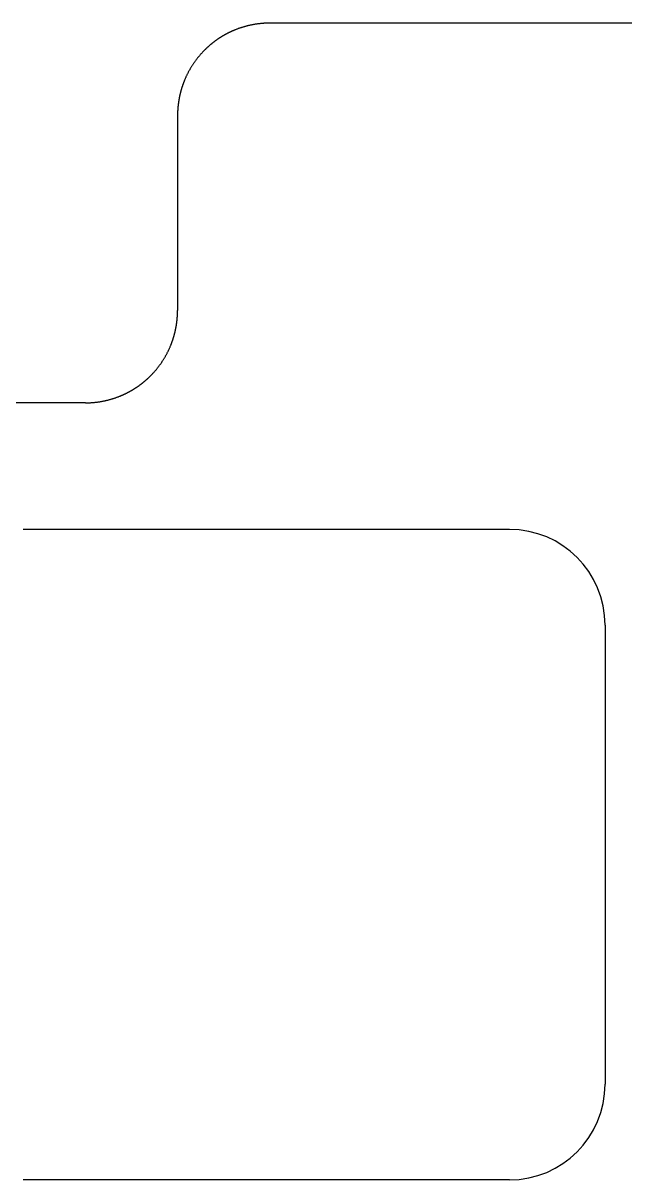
# Model space of a CAD drawing. Header units: millimetres. Extents: x -10 to 277, y -95 to 18.
# Drawn here: x 51.87 to 64.93, y -7.05 to 18.03 of the extents above; entities that cross this region are included whole.
import ezdxf

# ---------------------------------------------------------------- set-up
doc = ezdxf.new("R2010")
doc.units = ezdxf.units.MM
doc.header["$MEASUREMENT"] = 0
doc.layers.add('Edge.Cuts', color=53, linetype='CONTINUOUS')

msp = doc.modelspace()

# ---------------------------------------------------------------- linework, layer by layer
at = {"layer": 'Edge.Cuts', "linetype": 'Continuous'}
for p, q in [((56.311593, 17.805228), (56.30597, 17.80233)), ((56.317225, 17.808108), (56.311593, 17.805228)), ((56.322866, 17.81097), (56.317225, 17.808108)), ((56.328516, 17.813815), (56.322866, 17.81097)), ((56.334175, 17.816641), (56.328516, 17.813815)), ((56.339843, 17.81945), (56.334175, 17.816641)), ((56.34552, 17.82224), (56.339843, 17.81945)), ((56.351206, 17.825013), (56.34552, 17.82224)), ((56.3569, 17.827767), (56.351206, 17.825013)), ((56.362603, 17.830504), (56.3569, 17.827767)), ((56.368315, 17.833223), (56.362603, 17.830504)), ((56.374035, 17.835923), (56.368315, 17.833223)), ((56.379764, 17.838606), (56.374035, 17.835923)), ((56.385501, 17.84127), (56.379764, 17.838606)), ((56.391247, 17.843916), (56.385501, 17.84127)), ((56.397001, 17.846544), (56.391247, 17.843916)), ((56.402763, 17.849154), (56.397001, 17.846544)), ((56.408534, 17.851746), (56.402763, 17.849154)), ((56.414312, 17.854319), (56.408534, 17.851746)), ((56.420099, 17.856874), (56.414312, 17.854319)), ((56.425894, 17.859411), (56.420099, 17.856874)), ((56.431697, 17.861929), (56.425894, 17.859411)), ((56.437508, 17.864429), (56.431697, 17.861929)), ((56.443326, 17.866911), (56.437508, 17.864429)), ((56.449153, 17.869374), (56.443326, 17.866911)), ((56.454987, 17.871819), (56.449153, 17.869374)), ((56.460829, 17.874245), (56.454987, 17.871819)), ((56.472535, 17.879042), (56.460829, 17.874245)), ((56.484272, 17.883765), (56.472535, 17.879042)), ((56.496038, 17.888414), (56.484272, 17.883765)), ((56.507833, 17.892988), (56.496038, 17.888414)), ((56.519656, 17.897487), (56.507833, 17.892988)), ((56.531508, 17.901912), (56.519656, 17.897487)), ((56.543387, 17.906261), (56.531508, 17.901912)), ((56.555294, 17.910535), (56.543387, 17.906261)), ((56.567227, 17.914734), (56.555294, 17.910535)), ((56.579186, 17.918857), (56.567227, 17.914734)), ((56.591171, 17.922904), (56.579186, 17.918857)), ((56.603181, 17.926875), (56.591171, 17.922904)), ((56.615215, 17.930771), (56.603181, 17.926875)), ((56.627274, 17.93459), (56.615215, 17.930771)), ((56.639356, 17.938332), (56.627274, 17.93459)), ((56.651462, 17.941998), (56.639356, 17.938332)), ((56.66359, 17.945587), (56.651462, 17.941998)), ((56.675741, 17.9491), (56.66359, 17.945587)), ((56.687913, 17.952535), (56.675741, 17.9491)), ((56.700106, 17.955894), (56.687913, 17.952535)), ((56.71232, 17.959175), (56.700106, 17.955894)), ((56.724554, 17.962379), (56.71232, 17.959175)), ((56.736809, 17.965505), (56.724554, 17.962379)), ((56.749082, 17.968553), (56.736809, 17.965505)), ((56.761374, 17.971524), (56.749082, 17.968553)), ((56.773684, 17.974417), (56.761374, 17.971524)), ((56.786012, 17.977232), (56.773684, 17.974417)), ((56.798358, 17.979969), (56.786012, 17.977232)), ((56.81072, 17.982628), (56.798358, 17.979969)), ((56.823098, 17.985208), (56.81072, 17.982628)), ((56.835493, 17.98771), (56.823098, 17.985208)), ((56.847902, 17.990134), (56.835493, 17.98771)), ((56.860327, 17.992479), (56.847902, 17.990134)), ((56.872766, 17.994745), (56.860327, 17.992479)), ((56.885219, 17.996933), (56.872766, 17.994745)), ((56.897685, 17.999041), (56.885219, 17.996933)), ((56.910164, 18.001071), (56.897685, 17.999041)), ((56.922656, 18.003022), (56.910164, 18.001071)), ((56.93516, 18.004894), (56.922656, 18.003022)), ((56.947675, 18.006686), (56.93516, 18.004894)), ((56.960202, 18.0084), (56.947675, 18.006686)), ((56.972739, 18.010034), (56.960202, 18.0084)), ((56.985286, 18.011589), (56.972739, 18.010034)), ((56.997843, 18.013064), (56.985286, 18.011589)), ((57.010408, 18.01446), (56.997843, 18.013064)), ((57.022983, 18.015777), (57.010408, 18.01446)), ((57.035566, 18.017014), (57.022983, 18.015777)), ((57.048157, 18.018171), (57.035566, 18.017014)), ((57.060755, 18.019249), (57.048157, 18.018171)), ((57.07336, 18.020247), (57.060755, 18.019249)), ((57.085972, 18.021166), (57.07336, 18.020247)), ((57.09859, 18.022004), (57.085972, 18.021166)), ((57.111213, 18.022763), (57.09859, 18.022004)), ((57.123841, 18.023442), (57.111213, 18.022763)), ((57.136474, 18.024042), (57.123841, 18.023442)), ((57.149111, 18.024561), (57.136474, 18.024042)), ((57.161752, 18.025001), (57.149111, 18.024561)), ((57.174397, 18.02536), (57.161752, 18.025001)), ((57.187044, 18.02564), (57.174397, 18.02536)), ((57.199694, 18.02584), (57.187044, 18.02564)), ((57.212346, 18.02596), (57.199694, 18.02584)), ((57.225, 18.026), (57.212346, 18.02596)), ((209.475, 18.026), (57.225, 18.026)), ((55.938382, 17.557196), (55.933545, 17.553119)), ((55.94323, 17.561258), (55.938382, 17.557196)), ((55.948093, 17.565304), (55.94323, 17.561258)), ((55.952966, 17.569335), (55.948093, 17.565304)), ((55.957854, 17.573351), (55.952966, 17.569335)), ((55.962753, 17.57735), (55.957854, 17.573351)), ((55.967666, 17.581335), (55.962753, 17.57735)), ((55.97259, 17.585303), (55.967666, 17.581335)), ((55.977528, 17.589256), (55.97259, 17.585303)), ((55.982477, 17.593193), (55.977528, 17.589256)), ((55.98744, 17.597115), (55.982477, 17.593193)), ((55.992414, 17.601021), (55.98744, 17.597115)), ((55.997401, 17.604911), (55.992414, 17.601021)), ((56.002399, 17.608785), (55.997401, 17.604911)), ((56.007411, 17.612644), (56.002399, 17.608785)), ((56.012434, 17.616486), (56.007411, 17.612644)), ((56.017469, 17.620313), (56.012434, 17.616486)), ((56.022516, 17.624123), (56.017469, 17.620313)), ((56.027576, 17.627918), (56.022516, 17.624123)), ((56.032647, 17.631696), (56.027576, 17.627918)), ((56.037731, 17.635459), (56.032647, 17.631696)), ((56.042826, 17.639205), (56.037731, 17.635459)), ((56.047933, 17.642936), (56.042826, 17.639205)), ((56.053052, 17.64665), (56.047933, 17.642936)), ((56.058183, 17.650348), (56.053052, 17.64665)), ((56.063324, 17.654029), (56.058183, 17.650348)), ((56.068479, 17.657695), (56.063324, 17.654029)), ((56.073644, 17.661343), (56.068479, 17.657695)), ((56.078821, 17.664976), (56.073644, 17.661343)), ((56.084009, 17.668592), (56.078821, 17.664976)), ((56.089209, 17.672192), (56.084009, 17.668592)), ((56.09442, 17.675775), (56.089209, 17.672192)), ((56.099643, 17.679343), (56.09442, 17.675775)), ((56.104876, 17.682893), (56.099643, 17.679343)), ((56.110121, 17.686427), (56.104876, 17.682893)), ((56.115377, 17.689944), (56.110121, 17.686427)), ((56.120645, 17.693444), (56.115377, 17.689944)), ((56.125923, 17.696928), (56.120645, 17.693444)), ((56.131213, 17.700396), (56.125923, 17.696928)), ((56.136513, 17.703846), (56.131213, 17.700396)), ((56.141824, 17.70728), (56.136513, 17.703846)), ((56.147146, 17.710696), (56.141824, 17.70728)), ((56.152479, 17.714097), (56.147146, 17.710696)), ((56.157822, 17.71748), (56.152479, 17.714097)), ((56.163177, 17.720846), (56.157822, 17.71748)), ((56.168542, 17.724195), (56.163177, 17.720846)), ((56.173918, 17.727528), (56.168542, 17.724195)), ((56.179304, 17.730843), (56.173918, 17.727528)), ((56.184701, 17.734142), (56.179304, 17.730843)), ((56.190107, 17.737423), (56.184701, 17.734142)), ((56.195525, 17.740687), (56.190107, 17.737423)), ((56.200953, 17.743934), (56.195525, 17.740687)), ((56.206391, 17.747164), (56.200953, 17.743934)), ((56.211839, 17.750376), (56.206391, 17.747164)), ((56.217298, 17.753572), (56.211839, 17.750376)), ((56.222766, 17.75675), (56.217298, 17.753572)), ((56.228245, 17.759911), (56.222766, 17.75675)), ((56.233733, 17.763055), (56.228245, 17.759911)), ((56.239232, 17.766181), (56.233733, 17.763055)), ((56.24474, 17.76929), (56.239232, 17.766181)), ((56.250259, 17.772381), (56.24474, 17.76929)), ((56.255787, 17.775455), (56.250259, 17.772381)), ((56.261325, 17.778512), (56.255787, 17.775455)), ((56.266872, 17.78155), (56.261325, 17.778512)), ((56.272429, 17.784572), (56.266872, 17.78155)), ((56.277996, 17.787576), (56.272429, 17.784572)), ((56.283572, 17.790562), (56.277996, 17.787576)), ((56.289157, 17.79353), (56.283572, 17.790562)), ((56.294753, 17.796482), (56.289157, 17.79353)), ((56.300357, 17.799415), (56.294753, 17.796482)), ((56.30597, 17.80233), (56.300357, 17.799415)), ((55.691279, 17.309607), (55.683194, 17.299885)), ((55.699426, 17.319278), (55.691279, 17.309607)), ((55.707634, 17.328898), (55.699426, 17.319278)), ((55.715903, 17.338466), (55.707634, 17.328898)), ((55.724232, 17.347982), (55.715903, 17.338466)), ((55.732622, 17.357445), (55.724232, 17.347982)), ((55.741072, 17.366855), (55.732622, 17.357445)), ((55.749582, 17.376213), (55.741072, 17.366855)), ((55.758151, 17.385517), (55.749582, 17.376213)), ((55.76678, 17.394767), (55.758151, 17.385517)), ((55.775467, 17.403963), (55.76678, 17.394767)), ((55.784213, 17.413104), (55.775467, 17.403963)), ((55.793018, 17.422191), (55.784213, 17.413104)), ((55.80188, 17.431223), (55.793018, 17.422191)), ((55.8108, 17.4402), (55.80188, 17.431223)), ((55.812433, 17.441831), (55.8108, 17.4402)), ((55.816923, 17.446296), (55.812433, 17.441831)), ((55.821425, 17.450746), (55.816923, 17.446296)), ((55.825942, 17.455182), (55.821425, 17.450746)), ((55.830472, 17.459602), (55.825942, 17.455182)), ((55.835016, 17.464009), (55.830472, 17.459602)), ((55.839574, 17.4684), (55.835016, 17.464009)), ((55.844146, 17.472778), (55.839574, 17.4684)), ((55.84873, 17.47714), (55.844146, 17.472778)), ((55.853329, 17.481489), (55.84873, 17.47714)), ((55.857941, 17.485821), (55.853329, 17.481489)), ((55.862567, 17.49014), (55.857941, 17.485821)), ((55.867206, 17.494443), (55.862567, 17.49014)), ((55.871859, 17.498733), (55.867206, 17.494443)), ((55.876525, 17.503006), (55.871859, 17.498733)), ((55.881204, 17.507265), (55.876525, 17.503006)), ((55.885896, 17.511509), (55.881204, 17.507265)), ((55.890603, 17.515738), (55.885896, 17.511509)), ((55.895322, 17.519952), (55.890603, 17.515738)), ((55.900054, 17.524151), (55.895322, 17.519952)), ((55.904799, 17.528335), (55.900054, 17.524151)), ((55.909558, 17.532504), (55.904799, 17.528335)), ((55.914329, 17.536657), (55.909558, 17.532504)), ((55.919114, 17.540796), (55.914329, 17.536657)), ((55.923911, 17.544918), (55.919114, 17.540796)), ((55.928722, 17.549027), (55.923911, 17.544918)), ((55.933545, 17.553119), (55.928722, 17.549027)), ((55.508351, 17.0522), (55.501896, 17.041324)), ((55.514874, 17.063034), (55.508351, 17.0522)), ((55.521466, 17.073827), (55.514874, 17.063034)), ((55.528125, 17.084578), (55.521466, 17.073827)), ((55.534852, 17.095286), (55.528125, 17.084578)), ((55.541647, 17.105951), (55.534852, 17.095286)), ((55.548509, 17.116572), (55.541647, 17.105951)), ((55.555437, 17.12715), (55.548509, 17.116572)), ((55.562433, 17.137684), (55.555437, 17.12715)), ((55.569494, 17.148173), (55.562433, 17.137684)), ((55.576622, 17.158617), (55.569494, 17.148173)), ((55.583816, 17.169016), (55.576622, 17.158617)), ((55.591075, 17.179368), (55.583816, 17.169016)), ((55.598399, 17.189675), (55.591075, 17.179368)), ((55.605789, 17.199935), (55.598399, 17.189675)), ((55.613243, 17.210148), (55.605789, 17.199935)), ((55.620761, 17.220313), (55.613243, 17.210148)), ((55.628344, 17.230431), (55.620761, 17.220313)), ((55.63599, 17.2405), (55.628344, 17.230431)), ((55.6437, 17.250521), (55.63599, 17.2405)), ((55.651474, 17.260493), (55.6437, 17.250521)), ((55.65931, 17.270416), (55.651474, 17.260493)), ((55.667209, 17.280289), (55.65931, 17.270416)), ((55.67517, 17.290113), (55.667209, 17.280289)), ((55.683194, 17.299885), (55.67517, 17.290113)), ((55.382614, 16.80419), (55.377728, 16.79252)), ((55.387573, 16.815829), (55.382614, 16.80419)), ((55.392606, 16.827436), (55.387573, 16.815829)), ((55.397713, 16.83901), (55.392606, 16.827436)), ((55.402892, 16.850552), (55.397713, 16.83901)), ((55.408144, 16.862061), (55.402892, 16.850552)), ((55.413469, 16.873537), (55.408144, 16.862061)), ((55.418866, 16.884978), (55.413469, 16.873537)), ((55.424335, 16.896385), (55.418866, 16.884978)), ((55.429876, 16.907757), (55.424335, 16.896385)), ((55.435489, 16.919093), (55.429876, 16.907757)), ((55.441174, 16.930394), (55.435489, 16.919093)), ((55.446929, 16.941658), (55.441174, 16.930394)), ((55.452756, 16.952885), (55.446929, 16.941658)), ((55.458653, 16.964075), (55.452756, 16.952885)), ((55.464621, 16.975228), (55.458653, 16.964075)), ((55.47066, 16.986342), (55.464621, 16.975228)), ((55.476768, 16.997417), (55.47066, 16.986342)), ((55.482946, 17.008454), (55.476768, 16.997417)), ((55.489194, 17.019451), (55.482946, 17.008454)), ((55.49551, 17.030408), (55.489194, 17.019451)), ((55.501896, 17.041324), (55.49551, 17.030408)), ((55.295768, 16.553321), (55.29411, 16.547217)), ((55.297446, 16.55942), (55.295768, 16.553321)), ((55.299142, 16.565512), (55.297446, 16.55942)), ((55.300859, 16.5716), (55.299142, 16.565512)), ((55.302594, 16.577683), (55.300859, 16.5716)), ((55.304349, 16.58376), (55.302594, 16.577683)), ((55.306122, 16.589831), (55.304349, 16.58376)), ((55.307915, 16.595897), (55.306122, 16.589831)), ((55.309728, 16.601957), (55.307915, 16.595897)), ((55.311559, 16.608011), (55.309728, 16.601957)), ((55.31341, 16.61406), (55.311559, 16.608011)), ((55.315279, 16.620103), (55.31341, 16.61406)), ((55.317168, 16.626139), (55.315279, 16.620103)), ((55.319076, 16.63217), (55.317168, 16.626139)), ((55.321003, 16.638195), (55.319076, 16.63217)), ((55.322949, 16.644214), (55.321003, 16.638195)), ((55.324914, 16.650226), (55.322949, 16.644214)), ((55.326898, 16.656232), (55.324914, 16.650226)), ((55.328901, 16.662232), (55.326898, 16.656232)), ((55.330923, 16.668226), (55.328901, 16.662232)), ((55.332964, 16.674213), (55.330923, 16.668226)), ((55.335024, 16.680194), (55.332964, 16.674213)), ((55.337102, 16.686168), (55.335024, 16.680194)), ((55.3392, 16.692136), (55.337102, 16.686168)), ((55.341316, 16.698097), (55.3392, 16.692136)), ((55.343452, 16.704052), (55.341316, 16.698097)), ((55.345606, 16.709999), (55.343452, 16.704052)), ((55.347779, 16.71594), (55.345606, 16.709999)), ((55.349971, 16.721874), (55.347779, 16.71594)), ((55.352181, 16.727801), (55.349971, 16.721874)), ((55.35441, 16.733721), (55.352181, 16.727801)), ((55.356658, 16.739633), (55.35441, 16.733721)), ((55.358925, 16.745539), (55.356658, 16.739633)), ((55.36121, 16.751438), (55.358925, 16.745539)), ((55.363514, 16.757329), (55.36121, 16.751438)), ((55.365837, 16.763213), (55.363514, 16.757329)), ((55.368178, 16.769089), (55.365837, 16.763213)), ((55.370538, 16.774958), (55.368178, 16.769089)), ((55.372916, 16.78082), (55.370538, 16.774958)), ((55.375313, 16.786674), (55.372916, 16.78082)), ((55.377728, 16.79252), (55.375313, 16.786674)), ((55.243779, 16.299477), (55.242924, 16.29321)), ((55.244653, 16.305739), (55.243779, 16.299477)), ((55.245548, 16.312), (55.244653, 16.305739)), ((55.246462, 16.318257), (55.245548, 16.312)), ((55.247396, 16.324512), (55.246462, 16.318257)), ((55.248349, 16.330764), (55.247396, 16.324512)), ((55.249323, 16.337013), (55.248349, 16.330764)), ((55.250316, 16.343258), (55.249323, 16.337013)), ((55.251329, 16.3495), (55.250316, 16.343258)), ((55.252362, 16.355739), (55.251329, 16.3495)), ((55.253415, 16.361975), (55.252362, 16.355739)), ((55.254487, 16.368207), (55.253415, 16.361975)), ((55.255579, 16.374436), (55.254487, 16.368207)), ((55.256691, 16.380661), (55.255579, 16.374436)), ((55.257822, 16.386884), (55.256691, 16.380661)), ((55.258973, 16.393102), (55.257822, 16.386884)), ((55.260144, 16.399317), (55.258973, 16.393102)), ((55.261334, 16.405528), (55.260144, 16.399317)), ((55.262544, 16.411735), (55.261334, 16.405528)), ((55.263774, 16.417938), (55.262544, 16.411735)), ((55.265023, 16.424138), (55.263774, 16.417938)), ((55.266292, 16.430333), (55.265023, 16.424138)), ((55.267581, 16.436525), (55.266292, 16.430333)), ((55.268889, 16.442712), (55.267581, 16.436525)), ((55.270216, 16.448896), (55.268889, 16.442712)), ((55.271564, 16.455075), (55.270216, 16.448896)), ((55.27293, 16.46125), (55.271564, 16.455075)), ((55.274317, 16.46742), (55.27293, 16.46125)), ((55.275723, 16.473587), (55.274317, 16.46742)), ((55.277148, 16.479748), (55.275723, 16.473587)), ((55.278593, 16.485906), (55.277148, 16.479748)), ((55.280057, 16.492058), (55.278593, 16.485906)), ((55.281541, 16.498207), (55.280057, 16.492058)), ((55.283044, 16.50435), (55.281541, 16.498207)), ((55.284567, 16.510489), (55.283044, 16.50435)), ((55.286109, 16.516622), (55.284567, 16.510489)), ((55.28767, 16.522751), (55.286109, 16.516622)), ((55.289251, 16.528875), (55.28767, 16.522751)), ((55.290851, 16.534995), (55.289251, 16.528875)), ((55.292471, 16.541108), (55.290851, 16.534995)), ((55.29411, 16.547217), (55.292471, 16.541108)), ((55.225191, 16.053627), (55.225113, 16.047299)), ((55.225288, 16.059957), (55.225191, 16.053627)), ((55.225405, 16.066284), (55.225288, 16.059957)), ((55.225543, 16.072612), (55.225405, 16.066284)), ((55.2257, 16.078937), (55.225543, 16.072612)), ((55.225877, 16.085264), (55.2257, 16.078937)), ((55.226075, 16.091588), (55.225877, 16.085264)), ((55.226292, 16.097912), (55.226075, 16.091588)), ((55.226529, 16.104235), (55.226292, 16.097912)), ((55.226787, 16.110557), (55.226529, 16.104235)), ((55.227064, 16.116877), (55.226787, 16.110557)), ((55.227361, 16.123198), (55.227064, 16.116877)), ((55.227678, 16.129516), (55.227361, 16.123198)), ((55.228016, 16.135834), (55.227678, 16.129516)), ((55.228373, 16.14215), (55.228016, 16.135834)), ((55.22875, 16.148465), (55.228373, 16.14215)), ((55.229147, 16.154778), (55.22875, 16.148465)), ((55.229564, 16.161091), (55.229147, 16.154778)), ((55.230001, 16.1674), (55.229564, 16.161091)), ((55.230458, 16.17371), (55.230001, 16.1674)), ((55.230935, 16.180017), (55.230458, 16.17371)), ((55.231432, 16.186323), (55.230935, 16.180017)), ((55.231949, 16.192627), (55.231432, 16.186323)), ((55.232485, 16.19893), (55.231949, 16.192627)), ((55.233042, 16.205229), (55.232485, 16.19893)), ((55.233619, 16.211528), (55.233042, 16.205229)), ((55.234215, 16.217824), (55.233619, 16.211528)), ((55.234831, 16.224119), (55.234215, 16.217824)), ((55.235468, 16.230411), (55.234831, 16.224119)), ((55.236124, 16.236702), (55.235468, 16.230411)), ((55.2368, 16.24299), (55.236124, 16.236702)), ((55.237496, 16.249276), (55.2368, 16.24299)), ((55.238212, 16.255559), (55.237496, 16.249276)), ((55.238947, 16.261841), (55.238212, 16.255559)), ((55.239703, 16.26812), (55.238947, 16.261841)), ((55.240478, 16.274397), (55.239703, 16.26812)), ((55.241274, 16.28067), (55.240478, 16.274397)), ((55.242089, 16.286942), (55.241274, 16.28067)), ((55.242924, 16.29321), (55.242089, 16.286942)), ((55.225001, 16.028309), (55.225, 16.026)), ((55.225, 16.026), (55.225, 11.7946)), ((55.225019, 16.03464), (55.225001, 16.028309)), ((55.225056, 16.040969), (55.225019, 16.03464)), ((55.225113, 16.047299), (55.225056, 16.040969)), ((55.224944, 11.779631), (55.224981, 11.78596)), ((55.224981, 11.78596), (55.224999, 11.792292)), ((55.224999, 11.792292), (55.225, 11.7946)), ((55.207911, 11.533658), (55.208726, 11.53993)), ((55.208726, 11.53993), (55.209522, 11.546203)), ((55.209522, 11.546203), (55.210297, 11.55248)), ((55.210297, 11.55248), (55.211053, 11.558759)), ((55.211053, 11.558759), (55.211788, 11.565041)), ((55.211788, 11.565041), (55.212504, 11.571324)), ((55.212504, 11.571324), (55.2132, 11.57761)), ((55.2132, 11.57761), (55.213876, 11.583898)), ((55.213876, 11.583898), (55.214532, 11.590189)), ((55.214532, 11.590189), (55.215169, 11.596481)), ((55.215169, 11.596481), (55.215785, 11.602776)), ((55.215785, 11.602776), (55.216381, 11.609072)), ((55.216381, 11.609072), (55.216958, 11.615371)), ((55.216958, 11.615371), (55.217515, 11.62167)), ((55.217515, 11.62167), (55.218051, 11.627973)), ((55.218051, 11.627973), (55.218568, 11.634277)), ((55.218568, 11.634277), (55.219065, 11.640583)), ((55.219065, 11.640583), (55.219542, 11.64689)), ((55.219542, 11.64689), (55.219999, 11.6532)), ((55.219999, 11.6532), (55.220436, 11.659509)), ((55.220436, 11.659509), (55.220853, 11.665822)), ((55.220853, 11.665822), (55.22125, 11.672135)), ((55.22125, 11.672135), (55.221627, 11.67845)), ((55.221627, 11.67845), (55.221984, 11.684766)), ((55.221984, 11.684766), (55.222322, 11.691084)), ((55.222322, 11.691084), (55.222639, 11.697402)), ((55.222639, 11.697402), (55.222936, 11.703723)), ((55.222936, 11.703723), (55.223213, 11.710043)), ((55.223213, 11.710043), (55.223471, 11.716365)), ((55.223471, 11.716365), (55.223708, 11.722688)), ((55.223708, 11.722688), (55.223925, 11.729012)), ((55.223925, 11.729012), (55.224123, 11.735336)), ((55.224123, 11.735336), (55.2243, 11.741663)), ((55.2243, 11.741663), (55.224457, 11.747988)), ((55.224457, 11.747988), (55.224595, 11.754316)), ((55.224595, 11.754316), (55.224712, 11.760643)), ((55.224712, 11.760643), (55.224809, 11.766973)), ((55.224809, 11.766973), (55.224887, 11.773301)), ((55.224887, 11.773301), (55.224944, 11.779631)), ((55.157529, 11.279492), (55.159149, 11.285605)), ((55.159149, 11.285605), (55.160749, 11.291725)), ((55.160749, 11.291725), (55.16233, 11.297849)), ((55.16233, 11.297849), (55.163891, 11.303978)), ((55.163891, 11.303978), (55.165433, 11.310111)), ((55.165433, 11.310111), (55.166956, 11.31625)), ((55.166956, 11.31625), (55.168459, 11.322393)), ((55.168459, 11.322393), (55.169943, 11.328542)), ((55.169943, 11.328542), (55.171407, 11.334694)), ((55.171407, 11.334694), (55.172852, 11.340852)), ((55.172852, 11.340852), (55.174277, 11.347013)), ((55.174277, 11.347013), (55.175683, 11.35318)), ((55.175683, 11.35318), (55.17707, 11.35935)), ((55.17707, 11.35935), (55.178436, 11.365525)), ((55.178436, 11.365525), (55.179784, 11.371704)), ((55.179784, 11.371704), (55.181111, 11.377888)), ((55.181111, 11.377888), (55.182419, 11.384075)), ((55.182419, 11.384075), (55.183708, 11.390267)), ((55.183708, 11.390267), (55.184977, 11.396462)), ((55.184977, 11.396462), (55.186226, 11.402662)), ((55.186226, 11.402662), (55.187456, 11.408865)), ((55.187456, 11.408865), (55.188666, 11.415072)), ((55.188666, 11.415072), (55.189856, 11.421283)), ((55.189856, 11.421283), (55.191027, 11.427498)), ((55.191027, 11.427498), (55.192178, 11.433716)), ((55.192178, 11.433716), (55.193309, 11.439939)), ((55.193309, 11.439939), (55.194421, 11.446164)), ((55.194421, 11.446164), (55.195513, 11.452393)), ((55.195513, 11.452393), (55.196585, 11.458625)), ((55.196585, 11.458625), (55.197638, 11.464861)), ((55.197638, 11.464861), (55.198671, 11.4711)), ((55.198671, 11.4711), (55.199684, 11.477342)), ((55.199684, 11.477342), (55.200677, 11.483587)), ((55.200677, 11.483587), (55.201651, 11.489836)), ((55.201651, 11.489836), (55.202604, 11.496088)), ((55.202604, 11.496088), (55.203538, 11.502343)), ((55.203538, 11.502343), (55.204452, 11.5086)), ((55.204452, 11.5086), (55.205347, 11.514861)), ((55.205347, 11.514861), (55.206221, 11.521123)), ((55.206221, 11.521123), (55.207076, 11.52739)), ((55.207076, 11.52739), (55.207911, 11.533658)), ((55.072272, 11.02808), (55.074687, 11.033926)), ((55.074687, 11.033926), (55.077084, 11.03978)), ((55.077084, 11.03978), (55.079462, 11.045642)), ((55.079462, 11.045642), (55.081822, 11.051511)), ((55.081822, 11.051511), (55.084163, 11.057387)), ((55.084163, 11.057387), (55.086486, 11.063271)), ((55.086486, 11.063271), (55.08879, 11.069162)), ((55.08879, 11.069162), (55.091075, 11.075061)), ((55.091075, 11.075061), (55.093342, 11.080967)), ((55.093342, 11.080967), (55.09559, 11.086879)), ((55.09559, 11.086879), (55.097819, 11.092799)), ((55.097819, 11.092799), (55.100029, 11.098726)), ((55.100029, 11.098726), (55.102221, 11.10466)), ((55.102221, 11.10466), (55.104394, 11.110601)), ((55.104394, 11.110601), (55.106548, 11.116548)), ((55.106548, 11.116548), (55.108684, 11.122503)), ((55.108684, 11.122503), (55.1108, 11.128464)), ((55.1108, 11.128464), (55.112898, 11.134432)), ((55.112898, 11.134432), (55.114976, 11.140406)), ((55.114976, 11.140406), (55.117036, 11.146387)), ((55.117036, 11.146387), (55.119077, 11.152374)), ((55.119077, 11.152374), (55.121099, 11.158368)), ((55.121099, 11.158368), (55.123102, 11.164368)), ((55.123102, 11.164368), (55.125086, 11.170374)), ((55.125086, 11.170374), (55.127051, 11.176386)), ((55.127051, 11.176386), (55.128997, 11.182405)), ((55.128997, 11.182405), (55.130924, 11.18843)), ((55.130924, 11.18843), (55.132832, 11.194461)), ((55.132832, 11.194461), (55.134721, 11.200497)), ((55.134721, 11.200497), (55.13659, 11.20654)), ((55.13659, 11.20654), (55.138441, 11.212589)), ((55.138441, 11.212589), (55.140272, 11.218643)), ((55.140272, 11.218643), (55.142085, 11.224703)), ((55.142085, 11.224703), (55.143878, 11.230769)), ((55.143878, 11.230769), (55.145651, 11.23684)), ((55.145651, 11.23684), (55.147406, 11.242917)), ((55.147406, 11.242917), (55.149141, 11.249)), ((55.149141, 11.249), (55.150858, 11.255088)), ((55.150858, 11.255088), (55.152554, 11.26118)), ((55.152554, 11.26118), (55.154232, 11.267279)), ((55.154232, 11.267279), (55.15589, 11.273383)), ((55.15589, 11.273383), (55.157529, 11.279492)), ((54.948104, 10.779276), (54.95449, 10.790192)), ((54.95449, 10.790192), (54.960806, 10.801149)), ((54.960806, 10.801149), (54.967054, 10.812146)), ((54.967054, 10.812146), (54.973232, 10.823183)), ((54.973232, 10.823183), (54.97934, 10.834258)), ((54.97934, 10.834258), (54.985379, 10.845372)), ((54.985379, 10.845372), (54.991347, 10.856525)), ((54.991347, 10.856525), (54.997244, 10.867715)), ((54.997244, 10.867715), (55.003071, 10.878942)), ((55.003071, 10.878942), (55.008826, 10.890206)), ((55.008826, 10.890206), (55.014511, 10.901507)), ((55.014511, 10.901507), (55.020124, 10.912843)), ((55.020124, 10.912843), (55.025665, 10.924215)), ((55.025665, 10.924215), (55.031134, 10.935622)), ((55.031134, 10.935622), (55.036531, 10.947063)), ((55.036531, 10.947063), (55.041856, 10.958539)), ((55.041856, 10.958539), (55.047108, 10.970048)), ((55.047108, 10.970048), (55.052287, 10.98159)), ((55.052287, 10.98159), (55.057394, 10.993164)), ((55.057394, 10.993164), (55.062427, 11.004771)), ((55.062427, 11.004771), (55.067386, 11.01641)), ((55.067386, 11.01641), (55.072272, 11.02808)), ((54.77483, 10.530487), (54.782791, 10.540311)), ((54.782791, 10.540311), (54.79069, 10.550184)), ((54.79069, 10.550184), (54.798526, 10.560107)), ((54.798526, 10.560107), (54.8063, 10.570079)), ((54.8063, 10.570079), (54.81401, 10.5801)), ((54.81401, 10.5801), (54.821656, 10.590169)), ((54.821656, 10.590169), (54.829239, 10.600287)), ((54.829239, 10.600287), (54.836757, 10.610452)), ((54.836757, 10.610452), (54.844211, 10.620665)), ((54.844211, 10.620665), (54.851601, 10.630925)), ((54.851601, 10.630925), (54.858925, 10.641232)), ((54.858925, 10.641232), (54.866184, 10.651584)), ((54.866184, 10.651584), (54.873378, 10.661983)), ((54.873378, 10.661983), (54.880506, 10.672427)), ((54.880506, 10.672427), (54.887567, 10.682916)), ((54.887567, 10.682916), (54.894563, 10.69345)), ((54.894563, 10.69345), (54.901491, 10.704028)), ((54.901491, 10.704028), (54.908353, 10.714649)), ((54.908353, 10.714649), (54.915148, 10.725314)), ((54.915148, 10.725314), (54.921875, 10.736022)), ((54.921875, 10.736022), (54.928534, 10.746773)), ((54.928534, 10.746773), (54.935126, 10.757566)), ((54.935126, 10.757566), (54.941649, 10.7684)), ((54.941649, 10.7684), (54.948104, 10.779276)), ((54.530886, 10.279804), (54.535671, 10.283943)), ((54.535671, 10.283943), (54.540442, 10.288096)), ((54.540442, 10.288096), (54.545201, 10.292265)), ((54.545201, 10.292265), (54.549946, 10.296449)), ((54.549946, 10.296449), (54.554678, 10.300648)), ((54.554678, 10.300648), (54.559397, 10.304862)), ((54.559397, 10.304862), (54.564104, 10.309091)), ((54.564104, 10.309091), (54.568796, 10.313335)), ((54.568796, 10.313335), (54.573475, 10.317594)), ((54.573475, 10.317594), (54.578141, 10.321867)), ((54.578141, 10.321867), (54.582794, 10.326157)), ((54.582794, 10.326157), (54.587433, 10.33046)), ((54.587433, 10.33046), (54.592059, 10.334779)), ((54.592059, 10.334779), (54.596671, 10.339111)), ((54.596671, 10.339111), (54.60127, 10.34346)), ((54.60127, 10.34346), (54.605854, 10.347822)), ((54.605854, 10.347822), (54.610426, 10.3522)), ((54.610426, 10.3522), (54.614984, 10.356591)), ((54.614984, 10.356591), (54.619528, 10.360998)), ((54.619528, 10.360998), (54.624058, 10.365418)), ((54.624058, 10.365418), (54.628575, 10.369854)), ((54.628575, 10.369854), (54.633077, 10.374304)), ((54.633077, 10.374304), (54.637567, 10.378769)), ((54.637567, 10.378769), (54.6392, 10.3804)), ((54.6392, 10.3804), (54.64812, 10.389377)), ((54.64812, 10.389377), (54.656982, 10.398409)), ((54.656982, 10.398409), (54.665787, 10.407496)), ((54.665787, 10.407496), (54.674533, 10.416637)), ((54.674533, 10.416637), (54.68322, 10.425833)), ((54.68322, 10.425833), (54.691849, 10.435083)), ((54.691849, 10.435083), (54.700418, 10.444387)), ((54.700418, 10.444387), (54.708928, 10.453745)), ((54.708928, 10.453745), (54.717378, 10.463155)), ((54.717378, 10.463155), (54.725768, 10.472618)), ((54.725768, 10.472618), (54.734097, 10.482134)), ((54.734097, 10.482134), (54.742366, 10.491702)), ((54.742366, 10.491702), (54.750574, 10.501322)), ((54.750574, 10.501322), (54.758721, 10.510993)), ((54.758721, 10.510993), (54.766806, 10.520715)), ((54.766806, 10.520715), (54.77483, 10.530487)), ((54.166428, 10.030038), (54.172004, 10.033024)), ((54.172004, 10.033024), (54.177571, 10.036028)), ((54.177571, 10.036028), (54.183128, 10.03905)), ((54.183128, 10.03905), (54.188675, 10.042088)), ((54.188675, 10.042088), (54.194213, 10.045145)), ((54.194213, 10.045145), (54.199741, 10.048219)), ((54.199741, 10.048219), (54.20526, 10.05131)), ((54.20526, 10.05131), (54.210768, 10.054419)), ((54.210768, 10.054419), (54.216267, 10.057545)), ((54.216267, 10.057545), (54.221755, 10.060689)), ((54.221755, 10.060689), (54.227234, 10.06385)), ((54.227234, 10.06385), (54.232702, 10.067028)), ((54.232702, 10.067028), (54.238161, 10.070224)), ((54.238161, 10.070224), (54.243609, 10.073436)), ((54.243609, 10.073436), (54.249047, 10.076666)), ((54.249047, 10.076666), (54.254475, 10.079913)), ((54.254475, 10.079913), (54.259893, 10.083177)), ((54.259893, 10.083177), (54.265299, 10.086458)), ((54.265299, 10.086458), (54.270696, 10.089757)), ((54.270696, 10.089757), (54.276082, 10.093072)), ((54.276082, 10.093072), (54.281458, 10.096405)), ((54.281458, 10.096405), (54.286823, 10.099754)), ((54.286823, 10.099754), (54.292178, 10.10312)), ((54.292178, 10.10312), (54.297521, 10.106503)), ((54.297521, 10.106503), (54.302854, 10.109904)), ((54.302854, 10.109904), (54.308176, 10.11332)), ((54.308176, 10.11332), (54.313487, 10.116754)), ((54.313487, 10.116754), (54.318787, 10.120204)), ((54.318787, 10.120204), (54.324077, 10.123672)), ((54.324077, 10.123672), (54.329355, 10.127156)), ((54.329355, 10.127156), (54.334623, 10.130656)), ((54.334623, 10.130656), (54.339879, 10.134173)), ((54.339879, 10.134173), (54.345124, 10.137707)), ((54.345124, 10.137707), (54.350357, 10.141257)), ((54.350357, 10.141257), (54.35558, 10.144825)), ((54.35558, 10.144825), (54.360791, 10.148408)), ((54.360791, 10.148408), (54.365991, 10.152008)), ((54.365991, 10.152008), (54.371179, 10.155624)), ((54.371179, 10.155624), (54.376356, 10.159257)), ((54.376356, 10.159257), (54.381521, 10.162905)), ((54.381521, 10.162905), (54.386676, 10.166571)), ((54.386676, 10.166571), (54.391817, 10.170252)), ((54.391817, 10.170252), (54.396948, 10.17395)), ((54.396948, 10.17395), (54.402067, 10.177664)), ((54.402067, 10.177664), (54.407174, 10.181395)), ((54.407174, 10.181395), (54.412269, 10.185141)), ((54.412269, 10.185141), (54.417353, 10.188904)), ((54.417353, 10.188904), (54.422424, 10.192682)), ((54.422424, 10.192682), (54.427484, 10.196477)), ((54.427484, 10.196477), (54.432531, 10.200287)), ((54.432531, 10.200287), (54.437566, 10.204114)), ((54.437566, 10.204114), (54.442589, 10.207956)), ((54.442589, 10.207956), (54.447601, 10.211815)), ((54.447601, 10.211815), (54.452599, 10.215689)), ((54.452599, 10.215689), (54.457586, 10.219579)), ((54.457586, 10.219579), (54.46256, 10.223485)), ((54.46256, 10.223485), (54.467523, 10.227407)), ((54.467523, 10.227407), (54.472472, 10.231344)), ((54.472472, 10.231344), (54.47741, 10.235297)), ((54.47741, 10.235297), (54.482334, 10.239265)), ((54.482334, 10.239265), (54.487247, 10.24325)), ((54.487247, 10.24325), (54.492146, 10.247249)), ((54.492146, 10.247249), (54.497034, 10.251265)), ((54.497034, 10.251265), (54.501907, 10.255296)), ((54.501907, 10.255296), (54.50677, 10.259342)), ((54.50677, 10.259342), (54.511618, 10.263404)), ((54.511618, 10.263404), (54.516455, 10.267481)), ((54.516455, 10.267481), (54.521278, 10.271573)), ((54.521278, 10.271573), (54.526089, 10.275682)), ((54.526089, 10.275682), (54.530886, 10.279804)), ((53.225, 9.7946), (50.6415, 9.7946)), ((53.225, 9.7946), (53.237654, 9.79464)), ((53.237654, 9.79464), (53.250306, 9.79476)), ((53.250306, 9.79476), (53.262956, 9.79496)), ((53.262956, 9.79496), (53.275603, 9.79524)), ((53.275603, 9.79524), (53.288248, 9.795599)), ((53.288248, 9.795599), (53.300889, 9.796039)), ((53.300889, 9.796039), (53.313526, 9.796558)), ((53.313526, 9.796558), (53.326159, 9.797158)), ((53.326159, 9.797158), (53.338787, 9.797837)), ((53.338787, 9.797837), (53.35141, 9.798596)), ((53.35141, 9.798596), (53.364028, 9.799434)), ((53.364028, 9.799434), (53.37664, 9.800353)), ((53.37664, 9.800353), (53.389245, 9.801351)), ((53.389245, 9.801351), (53.401843, 9.802429)), ((53.401843, 9.802429), (53.414434, 9.803586)), ((53.414434, 9.803586), (53.427017, 9.804823)), ((53.427017, 9.804823), (53.439592, 9.80614)), ((53.439592, 9.80614), (53.452157, 9.807536)), ((53.452157, 9.807536), (53.464714, 9.809011)), ((53.464714, 9.809011), (53.477261, 9.810566)), ((53.477261, 9.810566), (53.489798, 9.8122)), ((53.489798, 9.8122), (53.502325, 9.813914)), ((53.502325, 9.813914), (53.51484, 9.815706)), ((53.51484, 9.815706), (53.527344, 9.817578)), ((53.527344, 9.817578), (53.539836, 9.819529)), ((53.539836, 9.819529), (53.552315, 9.821559)), ((53.552315, 9.821559), (53.564781, 9.823667)), ((53.564781, 9.823667), (53.577234, 9.825855)), ((53.577234, 9.825855), (53.589673, 9.828121)), ((53.589673, 9.828121), (53.602098, 9.830466)), ((53.602098, 9.830466), (53.614507, 9.83289)), ((53.614507, 9.83289), (53.626902, 9.835392)), ((53.626902, 9.835392), (53.63928, 9.837972)), ((53.63928, 9.837972), (53.651642, 9.840631)), ((53.651642, 9.840631), (53.663988, 9.843368)), ((53.663988, 9.843368), (53.676316, 9.846183)), ((53.676316, 9.846183), (53.688626, 9.849076)), ((53.688626, 9.849076), (53.700918, 9.852047)), ((53.700918, 9.852047), (53.713191, 9.855095)), ((53.713191, 9.855095), (53.725446, 9.858221)), ((53.725446, 9.858221), (53.73768, 9.861425)), ((53.73768, 9.861425), (53.749894, 9.864706)), ((53.749894, 9.864706), (53.762087, 9.868065)), ((53.762087, 9.868065), (53.774259, 9.8715)), ((53.774259, 9.8715), (53.78641, 9.875013)), ((53.78641, 9.875013), (53.798538, 9.878602)), ((53.798538, 9.878602), (53.810644, 9.882268)), ((53.810644, 9.882268), (53.822726, 9.88601)), ((53.822726, 9.88601), (53.834785, 9.889829)), ((53.834785, 9.889829), (53.846819, 9.893725)), ((53.846819, 9.893725), (53.858829, 9.897696)), ((53.858829, 9.897696), (53.870814, 9.901743)), ((53.870814, 9.901743), (53.882773, 9.905866)), ((53.882773, 9.905866), (53.894706, 9.910065)), ((53.894706, 9.910065), (53.906613, 9.914339)), ((53.906613, 9.914339), (53.918492, 9.918688)), ((53.918492, 9.918688), (53.930344, 9.923113)), ((53.930344, 9.923113), (53.942167, 9.927612)), ((53.942167, 9.927612), (53.953962, 9.932186)), ((53.953962, 9.932186), (53.965728, 9.936835)), ((53.965728, 9.936835), (53.977465, 9.941558)), ((53.977465, 9.941558), (53.989171, 9.946355)), ((53.989171, 9.946355), (53.995013, 9.948781)), ((53.995013, 9.948781), (54.000847, 9.951226)), ((54.000847, 9.951226), (54.006674, 9.953689)), ((54.006674, 9.953689), (54.012492, 9.956171)), ((54.012492, 9.956171), (54.018303, 9.958671)), ((54.018303, 9.958671), (54.024106, 9.961189)), ((54.024106, 9.961189), (54.029901, 9.963726)), ((54.029901, 9.963726), (54.035688, 9.966281)), ((54.035688, 9.966281), (54.041466, 9.968854)), ((54.041466, 9.968854), (54.047237, 9.971446)), ((54.047237, 9.971446), (54.052999, 9.974056)), ((54.052999, 9.974056), (54.058753, 9.976684)), ((54.058753, 9.976684), (54.064499, 9.97933)), ((54.064499, 9.97933), (54.070236, 9.981994)), ((54.070236, 9.981994), (54.075965, 9.984677)), ((54.075965, 9.984677), (54.081685, 9.987377)), ((54.081685, 9.987377), (54.087397, 9.990096)), ((54.087397, 9.990096), (54.0931, 9.992833)), ((54.0931, 9.992833), (54.098794, 9.995587)), ((54.098794, 9.995587), (54.10448, 9.99836)), ((54.10448, 9.99836), (54.110157, 10.00115)), ((54.110157, 10.00115), (54.115825, 10.003959)), ((54.115825, 10.003959), (54.121484, 10.006785)), ((54.121484, 10.006785), (54.127134, 10.00963)), ((54.127134, 10.00963), (54.132775, 10.012492)), ((54.132775, 10.012492), (54.138407, 10.015372)), ((54.138407, 10.015372), (54.14403, 10.01827)), ((54.14403, 10.01827), (54.149643, 10.021185)), ((54.149643, 10.021185), (54.155247, 10.024118)), ((54.155247, 10.024118), (54.160843, 10.02707)), ((54.160843, 10.02707), (54.166428, 10.030038)), ((62.425, 7.05), (51.875, 7.05)), ((64.5, 4.975), (64.5, -4.975)), ((62.425, -7.05), (51.875, -7.05))]:
    msp.add_line(p, q, dxfattribs=at)
at = {"layer": 'Edge.Cuts'}
for centre, radius, start, end in [((62.424972, 4.974985), 2.075015, 0.0004142, 89.9992269), ((62.424972, -4.975015), 2.075028, 270.0007731, 0.0004142)]:
    msp.add_arc(centre, radius, start, end, dxfattribs=at)

doc.saveas('drawing.dxf')
